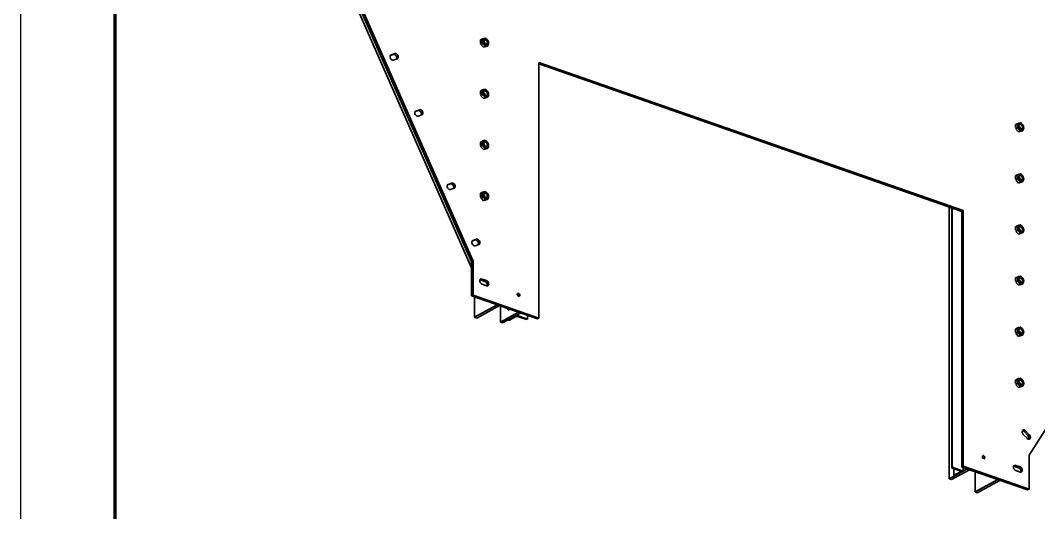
# Model space of a CAD drawing. Header units: millimetres. Extents: x 0 to 594, y 0 to 420.
# Drawn here: x 0 to 215.4, y 193.9 to 297.9 of the extents above; entities that cross this region are included whole.
import ezdxf

# ---------------------------------------------------------------- set-up
doc = ezdxf.new("R2010")
doc.units = ezdxf.units.MM

msp = doc.modelspace()

# ---------------------------------------------------------------- linework, layer by layer
at = {"color": 1, "lineweight": 35}
for p, q in [((95.48, 246.88), (37.12, 379.19)), ((95.8, 247.05), (37.43, 379.36)), ((95.48, 245.59), (38.91, 373.83)), ((213.4, 206.05), (271.76, 297.67)), ((97.64, 293.06), (97.28, 292.86)), ((97.64, 293.94), (97.32, 293.76)), ((97.32, 293.11), (97.32, 293.76)), ((98.06, 294.09), (97.64, 293.94)), ((97.64, 293.94), (97.7, 293.74)), ((97.7, 293.32), (97.64, 293.06)), ((97.64, 293.06), (97.88, 292.91)), ((97.7, 293.74), (97.72, 293.54)), ((97.72, 293.54), (97.7, 293.32)), ((97.78, 293.64), (97.82, 293.8)), ((97.78, 293.46), (97.78, 293.64)), ((97.82, 293.28), (97.78, 293.46)), ((97.82, 293.8), (97.9, 293.93)), ((97.89, 293.1), (97.82, 293.28)), ((97.99, 292.93), (97.89, 293.1)), ((97.9, 293.93), (98, 294.02)), ((98, 294.02), (98.13, 294.08)), ((98.02, 293.52), (98.04, 293.6)), ((98.03, 293.34), (98.02, 293.52)), ((98.02, 293.45), (98.13, 293.35)), ((98.1, 293.16), (98.03, 293.34)), ((98.04, 293.6), (98.07, 293.67)), ((98.31, 294.15), (98.06, 294.09)), ((98.07, 293.67), (98.12, 293.72)), ((98.22, 293), (98.1, 293.16)), ((98.12, 293.72), (98.17, 293.76)), ((98.13, 294.08), (98.27, 294.08)), ((98.13, 293.35), (98.22, 293.22)), ((98.17, 293.76), (98.27, 293.79)), ((98.22, 293.22), (98.28, 293.08)), ((98.36, 292.89), (98.22, 293)), ((98.27, 294.08), (98.43, 294.05)), ((98.27, 293.79), (98.37, 293.79)), ((98.28, 293.08), (98.3, 292.93)), ((98.48, 294.05), (98.31, 294.15)), ((98.37, 293.79), (98.48, 293.74)), ((98.43, 294.05), (98.58, 293.97)), ((98.63, 293.94), (98.48, 294.05)), ((98.48, 293.74), (98.58, 293.67)), ((98.58, 293.97), (98.72, 293.85)), ((98.58, 293.67), (98.67, 293.57)), ((98.74, 293.83), (98.63, 293.94)), ((98.67, 293.57), (98.74, 293.45)), ((98.76, 293), (98.71, 292.93)), ((98.72, 293.85), (98.85, 293.7)), ((98.84, 293.71), (98.74, 293.83)), ((98.74, 293.45), (98.79, 293.32)), ((98.79, 293.09), (98.76, 293)), ((98.79, 293.32), (98.8, 293.19)), ((98.8, 293.19), (98.79, 293.09)), ((98.84, 293.71), (98.84, 293.71)), ((98.85, 293.7), (98.84, 293.71)), ((98.85, 293.7), (98.97, 293.48)), ((98.97, 293.48), (99.03, 293.29)), ((98.97, 293.48), (98.98, 293.46)), ((98.98, 293.46), (98.97, 293.47)), ((99.03, 293.27), (98.98, 293.46)), ((99.04, 293.09), (99.02, 292.91)), ((99.03, 293.29), (99.04, 293.09)), ((99.05, 293.07), (99.03, 293.27)), ((99.03, 292.86), (99.05, 293.07)), ((79.24, 290.88), (78.44, 290.6)), ((79.24, 290.88), (78.93, 290.71)), ((79.32, 290.89), (79.24, 290.88)), ((79.4, 290.89), (79.32, 290.89)), ((79.49, 290.87), (79.4, 290.89)), ((79.58, 290.82), (79.49, 290.87)), ((97.98, 292.21), (97.49, 292.71)), ((97.88, 292.91), (98.06, 292.76)), ((98.31, 292.38), (97.98, 292.21)), ((98.48, 292.36), (97.98, 292.21)), ((98.11, 292.78), (97.99, 292.93)), ((98.06, 292.76), (98.19, 292.59)), ((98.26, 292.67), (98.11, 292.78)), ((98.19, 292.59), (98.31, 292.38)), ((98.41, 292.59), (98.26, 292.67)), ((98.31, 292.38), (98.72, 292.53)), ((98.44, 292.87), (98.36, 292.89)), ((98.57, 292.56), (98.41, 292.59)), ((98.51, 292.85), (98.44, 292.87)), ((98.59, 292.86), (98.51, 292.85)), ((98.73, 292.58), (98.57, 292.56)), ((98.65, 292.88), (98.59, 292.86)), ((98.97, 292.59), (98.61, 292.4)), ((98.71, 292.93), (98.65, 292.88)), ((98.72, 292.53), (98.97, 292.59)), ((98.86, 292.65), (98.73, 292.58)), ((98.96, 292.76), (98.86, 292.65)), ((99.02, 292.91), (98.96, 292.76)), ((98.97, 292.59), (99.03, 292.86)), ((78.24, 290.39), (78.21, 290.3)), ((78.21, 290.3), (78.21, 290.2)), ((78.21, 290.2), (78.22, 290.1)), ((78.22, 290.1), (78.29, 289.88)), ((78.27, 290.47), (78.24, 290.39)), ((78.32, 290.53), (78.27, 290.47)), ((78.28, 290.49), (78.93, 290.71)), ((78.29, 289.88), (78.41, 289.7)), ((78.39, 290.58), (78.32, 290.53)), ((78.44, 290.6), (78.35, 290.55)), ((78.44, 290.6), (78.39, 290.58)), ((78.41, 289.7), (78.58, 289.56)), ((78.58, 289.56), (78.66, 289.52)), ((78.66, 289.52), (78.75, 289.5)), ((78.75, 289.5), (78.84, 289.49)), ((78.84, 289.49), (78.92, 289.51)), ((78.92, 289.51), (79.72, 289.78)), ((78.93, 290.71), (79, 290.72)), ((79, 290.72), (79.07, 290.72)), ((79.07, 290.72), (79.23, 290.67)), ((79.23, 290.67), (79.38, 290.57)), ((79.38, 290.57), (79.5, 290.42)), ((79.5, 290.42), (79.59, 290.24)), ((79.62, 289.87), (79.56, 289.73)), ((79.74, 290.69), (79.58, 290.82)), ((79.59, 290.24), (79.63, 290.05)), ((79.63, 290.05), (79.62, 289.87)), ((79.72, 289.78), (79.77, 289.8)), ((79.87, 290.5), (79.74, 290.69)), ((79.77, 289.8), (79.83, 289.85)), ((79.83, 289.85), (79.88, 289.92)), ((79.94, 290.29), (79.87, 290.5)), ((79.88, 289.92), (79.92, 290)), ((79.92, 290), (79.94, 290.09)), ((79.95, 290.19), (79.94, 290.29)), ((79.94, 290.09), (79.95, 290.19)), ((109.7, 289.01), (109.7, 235)), ((199.5, 257.7), (109.7, 289.01)), ((109.7, 288.73), (199.18, 257.53)), ((97.64, 282.25), (97.28, 282.06)), ((97.64, 283.14), (97.32, 282.96)), ((97.32, 282.3), (97.32, 282.96)), ((98.06, 283.29), (97.64, 283.14)), ((97.64, 283.14), (97.7, 282.94)), ((97.7, 282.52), (97.64, 282.25)), ((97.64, 282.25), (97.88, 282.11)), ((97.7, 282.94), (97.72, 282.74)), ((97.72, 282.74), (97.7, 282.52)), ((97.78, 282.84), (97.82, 283)), ((97.78, 282.66), (97.78, 282.84)), ((97.82, 282.48), (97.78, 282.66)), ((97.82, 283), (97.9, 283.13)), ((97.89, 282.3), (97.82, 282.48)), ((97.99, 282.13), (97.89, 282.3)), ((97.9, 283.13), (98, 283.22)), ((98, 283.22), (98.13, 283.28)), ((98.02, 282.71), (98.04, 282.79)), ((98.03, 282.54), (98.02, 282.71)), ((98.02, 282.64), (98.13, 282.55)), ((98.1, 282.36), (98.03, 282.54)), ((98.04, 282.79), (98.07, 282.86)), ((98.31, 283.35), (98.06, 283.29)), ((98.07, 282.86), (98.12, 282.92)), ((98.22, 282.2), (98.1, 282.36)), ((98.12, 282.92), (98.17, 282.96)), ((98.13, 283.28), (98.27, 283.28)), ((98.13, 282.55), (98.22, 282.42)), ((98.17, 282.96), (98.27, 282.99)), ((98.22, 282.42), (98.28, 282.28)), ((98.27, 283.28), (98.43, 283.25)), ((98.27, 282.99), (98.37, 282.98)), ((98.28, 282.28), (98.3, 282.13)), ((98.48, 283.25), (98.31, 283.35)), ((98.37, 282.98), (98.48, 282.94)), ((98.43, 283.25), (98.58, 283.17)), ((98.63, 283.14), (98.48, 283.25)), ((98.48, 282.94), (98.58, 282.87)), ((98.58, 283.17), (98.72, 283.05)), ((98.58, 282.87), (98.67, 282.77)), ((98.74, 283.03), (98.63, 283.14)), ((98.67, 282.77), (98.74, 282.65)), ((98.72, 283.05), (98.85, 282.9)), ((98.84, 282.91), (98.74, 283.03)), ((98.74, 282.65), (98.79, 282.52)), ((98.79, 282.29), (98.76, 282.2)), ((98.79, 282.52), (98.8, 282.39)), ((98.8, 282.39), (98.79, 282.29)), ((98.84, 282.91), (98.84, 282.91)), ((98.85, 282.9), (98.84, 282.91)), ((98.85, 282.9), (98.97, 282.68)), ((98.97, 282.68), (99.03, 282.49)), ((98.97, 282.68), (98.98, 282.66)), ((98.98, 282.66), (98.97, 282.67)), ((99.03, 282.47), (98.98, 282.66)), ((99.04, 282.29), (99.02, 282.11)), ((99.03, 282.49), (99.04, 282.29)), ((99.05, 282.27), (99.03, 282.47)), ((99.03, 282.05), (99.05, 282.27)), ((97.98, 281.41), (97.49, 281.91)), ((97.88, 282.11), (98.06, 281.96)), ((98.31, 281.58), (97.98, 281.41)), ((98.48, 281.56), (97.98, 281.41)), ((98.11, 281.98), (97.99, 282.13)), ((98.06, 281.96), (98.19, 281.79)), ((98.26, 281.87), (98.11, 281.98)), ((98.19, 281.79), (98.31, 281.58)), ((98.36, 282.09), (98.22, 282.2)), ((98.41, 281.79), (98.26, 281.87)), ((98.31, 281.58), (98.72, 281.73)), ((98.44, 282.06), (98.36, 282.09)), ((98.57, 281.76), (98.41, 281.79)), ((98.51, 282.05), (98.44, 282.06)), ((98.59, 282.06), (98.51, 282.05)), ((98.73, 281.78), (98.57, 281.76)), ((98.65, 282.08), (98.59, 282.06)), ((98.97, 281.79), (98.61, 281.59)), ((98.71, 282.13), (98.65, 282.08)), ((98.76, 282.2), (98.71, 282.13)), ((98.72, 281.73), (98.97, 281.79)), ((98.86, 281.85), (98.73, 281.78)), ((98.96, 281.96), (98.86, 281.85)), ((99.02, 282.11), (98.96, 281.96)), ((98.97, 281.79), (99.03, 282.05)), ((83.46, 278.54), (83.44, 278.45)), ((83.44, 278.45), (83.44, 278.35)), ((83.44, 278.35), (83.45, 278.24)), ((83.45, 278.24), (83.52, 278.03)), ((83.5, 278.62), (83.46, 278.54)), ((83.55, 278.68), (83.5, 278.62)), ((83.51, 278.64), (84.15, 278.86)), ((83.52, 278.03), (83.64, 277.85)), ((83.62, 278.73), (83.55, 278.68)), ((83.66, 278.75), (83.58, 278.7)), ((83.66, 278.75), (83.62, 278.73)), ((84.47, 279.03), (83.66, 278.75)), ((84.47, 279.03), (84.15, 278.86)), ((84.15, 278.86), (84.22, 278.87)), ((84.15, 277.66), (84.95, 277.93)), ((84.22, 278.87), (84.3, 278.87)), ((84.3, 278.87), (84.46, 278.82)), ((84.46, 278.82), (84.61, 278.72)), ((84.55, 279.04), (84.47, 279.03)), ((84.63, 279.04), (84.55, 279.04)), ((84.61, 278.72), (84.73, 278.57)), ((84.72, 279.01), (84.63, 279.04)), ((84.81, 278.97), (84.72, 279.01)), ((84.73, 278.57), (84.82, 278.39)), ((84.85, 278.02), (84.79, 277.88)), ((84.97, 278.84), (84.81, 278.97)), ((84.82, 278.39), (84.86, 278.2)), ((84.86, 278.2), (84.85, 278.02)), ((84.95, 277.93), (84.99, 277.95)), ((85.09, 278.65), (84.97, 278.84)), ((84.99, 277.95), (85.06, 278)), ((85.06, 278), (85.11, 278.06)), ((85.16, 278.44), (85.09, 278.65)), ((85.11, 278.06), (85.15, 278.14)), ((85.15, 278.14), (85.17, 278.23)), ((85.18, 278.33), (85.16, 278.44)), ((85.17, 278.23), (85.18, 278.33)), ((83.64, 277.85), (83.8, 277.71)), ((83.8, 277.71), (83.89, 277.67)), ((83.89, 277.67), (83.98, 277.64)), ((83.98, 277.64), (84.07, 277.64)), ((84.07, 277.64), (84.15, 277.66)), ((210.87, 276.07), (210.55, 275.89)), ((210.55, 275.24), (210.55, 275.89)), ((211.28, 276.22), (210.87, 276.07)), ((210.87, 276.07), (210.93, 275.87)), ((210.93, 275.87), (210.95, 275.67)), ((211.01, 275.77), (211.05, 275.93)), ((211.01, 275.59), (211.01, 275.77)), ((211.05, 275.93), (211.12, 276.06)), ((211.12, 276.06), (211.23, 276.15)), ((211.23, 276.15), (211.36, 276.21)), ((211.27, 275.73), (211.3, 275.8)), ((211.53, 276.28), (211.28, 276.22)), ((211.3, 275.8), (211.34, 275.85)), ((211.34, 275.85), (211.4, 275.89)), ((211.36, 276.21), (211.5, 276.22)), ((211.4, 275.89), (211.49, 275.92)), ((211.49, 275.92), (211.6, 275.92)), ((211.5, 276.22), (211.65, 276.18)), ((211.71, 276.18), (211.53, 276.28)), ((211.6, 275.92), (211.71, 275.87)), ((211.65, 276.18), (211.81, 276.1)), ((211.85, 276.07), (211.71, 276.18)), ((211.71, 275.87), (211.81, 275.8)), ((211.81, 276.1), (211.95, 275.98)), ((211.81, 275.8), (211.9, 275.7)), ((211.97, 275.96), (211.85, 276.07)), ((211.95, 275.98), (212.07, 275.83)), ((212.07, 275.84), (211.97, 275.96)), ((212.07, 275.84), (212.07, 275.84)), ((212.07, 275.83), (212.07, 275.84)), ((212.07, 275.83), (212.19, 275.61)), ((210.87, 275.19), (210.51, 274.99)), ((211.21, 274.34), (210.71, 274.84)), ((210.93, 275.45), (210.87, 275.19)), ((210.87, 275.19), (211.11, 275.04)), ((210.95, 275.67), (210.93, 275.45)), ((211.04, 275.41), (211.01, 275.59)), ((211.11, 275.23), (211.04, 275.41)), ((211.21, 275.06), (211.11, 275.23)), ((211.11, 275.04), (211.28, 274.89)), ((211.34, 274.91), (211.21, 275.06)), ((211.53, 274.51), (211.21, 274.34)), ((211.7, 274.49), (211.21, 274.34)), ((211.25, 275.65), (211.27, 275.73)), ((211.26, 275.47), (211.25, 275.65)), ((211.25, 275.58), (211.36, 275.48)), ((211.33, 275.29), (211.26, 275.47)), ((211.28, 274.89), (211.42, 274.72)), ((211.44, 275.13), (211.33, 275.29)), ((211.48, 274.8), (211.34, 274.91)), ((211.36, 275.48), (211.45, 275.35)), ((211.42, 274.72), (211.53, 274.51)), ((211.59, 275.02), (211.44, 275.13)), ((211.45, 275.35), (211.5, 275.21)), ((211.64, 274.72), (211.48, 274.8)), ((211.5, 275.21), (211.53, 275.06)), ((211.53, 274.51), (211.95, 274.66)), ((211.66, 275), (211.59, 275.02)), ((211.8, 274.69), (211.64, 274.72)), ((211.74, 274.98), (211.66, 275)), ((211.81, 274.99), (211.74, 274.98)), ((211.95, 274.71), (211.8, 274.69)), ((211.88, 275.02), (211.81, 274.99)), ((212.19, 274.72), (211.83, 274.53)), ((211.94, 275.06), (211.88, 275.02)), ((211.9, 275.7), (211.97, 275.58)), ((211.99, 275.13), (211.94, 275.06)), ((212.08, 274.78), (211.95, 274.71)), ((211.95, 274.66), (212.19, 274.72)), ((211.97, 275.58), (212.01, 275.45)), ((212.02, 275.22), (211.99, 275.13)), ((212.01, 275.45), (212.03, 275.32)), ((212.03, 275.32), (212.02, 275.22)), ((212.18, 274.89), (212.08, 274.78)), ((212.25, 275.04), (212.18, 274.89)), ((212.19, 275.61), (212.25, 275.42)), ((212.19, 275.61), (212.2, 275.59)), ((212.19, 274.72), (212.26, 274.99)), ((212.2, 275.59), (212.2, 275.6)), ((212.26, 275.4), (212.2, 275.59)), ((212.25, 275.42), (212.27, 275.22)), ((212.27, 275.22), (212.25, 275.04)), ((212.28, 275.2), (212.26, 275.4)), ((212.26, 274.99), (212.28, 275.2)), ((97.64, 271.45), (97.28, 271.26)), ((97.64, 272.34), (97.32, 272.16)), ((97.32, 271.5), (97.32, 272.16)), ((98.06, 272.49), (97.64, 272.34)), ((97.64, 272.34), (97.7, 272.14)), ((97.7, 271.72), (97.64, 271.45)), ((97.64, 271.45), (97.88, 271.31)), ((97.7, 272.14), (97.72, 271.94)), ((97.72, 271.94), (97.7, 271.72)), ((97.78, 272.04), (97.82, 272.2)), ((97.78, 271.86), (97.78, 272.04)), ((97.82, 271.68), (97.78, 271.86)), ((97.82, 272.2), (97.9, 272.33)), ((97.89, 271.49), (97.82, 271.68)), ((97.99, 271.33), (97.89, 271.49)), ((97.9, 272.33), (98, 272.42)), ((98, 272.42), (98.13, 272.47)), ((98.02, 271.91), (98.04, 271.99)), ((98.03, 271.74), (98.02, 271.91)), ((98.02, 271.84), (98.13, 271.75)), ((98.1, 271.55), (98.03, 271.74)), ((98.04, 271.99), (98.07, 272.06)), ((98.31, 272.55), (98.06, 272.49)), ((98.07, 272.06), (98.12, 272.12)), ((98.22, 271.4), (98.1, 271.55)), ((98.12, 272.12), (98.17, 272.16)), ((98.13, 272.47), (98.27, 272.48)), ((98.13, 271.75), (98.22, 271.62)), ((98.17, 272.16), (98.27, 272.19)), ((98.22, 271.62), (98.28, 271.47)), ((98.27, 272.48), (98.43, 272.45)), ((98.27, 272.19), (98.37, 272.18)), ((98.28, 271.47), (98.3, 271.33)), ((98.48, 272.44), (98.31, 272.55)), ((98.37, 272.18), (98.48, 272.14)), ((98.43, 272.45), (98.58, 272.37)), ((98.63, 272.34), (98.48, 272.44)), ((98.48, 272.14), (98.58, 272.07)), ((98.58, 272.37), (98.72, 272.25)), ((98.58, 272.07), (98.67, 271.97)), ((98.74, 272.23), (98.63, 272.34)), ((98.67, 271.97), (98.74, 271.84)), ((98.72, 272.25), (98.85, 272.1)), ((98.84, 272.11), (98.74, 272.23)), ((98.74, 271.84), (98.79, 271.72)), ((98.79, 271.49), (98.76, 271.4)), ((98.79, 271.72), (98.8, 271.59)), ((98.8, 271.59), (98.79, 271.49)), ((98.84, 272.11), (98.84, 272.11)), ((98.85, 272.1), (98.84, 272.11)), ((98.85, 272.1), (98.97, 271.88)), ((98.97, 271.88), (99.03, 271.69)), ((98.97, 271.88), (98.98, 271.86)), ((98.98, 271.86), (98.97, 271.87)), ((99.03, 271.66), (98.98, 271.86)), ((99.04, 271.49), (99.02, 271.31)), ((99.03, 271.69), (99.04, 271.49)), ((99.05, 271.47), (99.03, 271.66)), ((99.03, 271.25), (99.05, 271.47)), ((97.98, 270.61), (97.49, 271.11)), ((97.88, 271.31), (98.06, 271.16)), ((98.31, 270.78), (97.98, 270.61)), ((98.48, 270.76), (97.98, 270.61)), ((98.11, 271.18), (97.99, 271.33)), ((98.06, 271.16), (98.19, 270.99)), ((98.26, 271.07), (98.11, 271.18)), ((98.19, 270.99), (98.31, 270.78)), ((98.36, 271.29), (98.22, 271.4)), ((98.41, 270.99), (98.26, 271.07)), ((98.31, 270.78), (98.72, 270.93)), ((98.44, 271.26), (98.36, 271.29)), ((98.57, 270.96), (98.41, 270.99)), ((98.51, 271.25), (98.44, 271.26)), ((98.59, 271.26), (98.51, 271.25)), ((98.73, 270.98), (98.57, 270.96)), ((98.65, 271.28), (98.59, 271.26)), ((98.97, 270.99), (98.61, 270.79)), ((98.71, 271.33), (98.65, 271.28)), ((98.76, 271.4), (98.71, 271.33)), ((98.72, 270.93), (98.97, 270.99)), ((98.86, 271.05), (98.73, 270.98)), ((98.96, 271.16), (98.86, 271.05)), ((99.02, 271.31), (98.96, 271.16)), ((98.97, 270.99), (99.03, 271.25)), ((210.87, 265.27), (210.55, 265.09)), ((210.55, 264.44), (210.55, 265.09)), ((211.28, 265.42), (210.87, 265.27)), ((210.87, 265.27), (210.93, 265.07)), ((210.93, 265.07), (210.95, 264.87)), ((211.01, 264.97), (211.05, 265.13)), ((211.05, 265.13), (211.12, 265.26)), ((211.12, 265.26), (211.23, 265.35)), ((211.23, 265.35), (211.36, 265.41)), ((211.27, 264.93), (211.3, 264.99)), ((211.53, 265.48), (211.28, 265.42)), ((211.3, 264.99), (211.34, 265.05)), ((211.34, 265.05), (211.4, 265.09)), ((211.36, 265.41), (211.5, 265.41)), ((211.4, 265.09), (211.49, 265.12)), ((211.49, 265.12), (211.6, 265.12)), ((211.5, 265.41), (211.65, 265.38)), ((211.71, 265.38), (211.53, 265.48)), ((211.6, 265.12), (211.71, 265.07)), ((211.65, 265.38), (211.81, 265.3)), ((211.85, 265.27), (211.71, 265.38)), ((211.71, 265.07), (211.81, 265)), ((211.81, 265.3), (211.95, 265.18)), ((211.81, 265), (211.9, 264.9)), ((211.97, 265.16), (211.85, 265.27)), ((211.95, 265.18), (212.07, 265.03)), ((212.07, 265.04), (211.97, 265.16)), ((212.07, 265.04), (212.07, 265.04)), ((212.07, 265.03), (212.07, 265.04)), ((212.07, 265.03), (212.19, 264.81)), ((90.28, 262.95), (90.27, 262.85)), ((90.27, 262.85), (90.28, 262.74)), ((90.3, 263.04), (90.28, 262.95)), ((90.34, 263.12), (90.3, 263.04)), ((90.39, 263.18), (90.34, 263.12)), ((90.35, 263.14), (90.99, 263.36)), ((90.45, 263.23), (90.39, 263.18)), ((90.5, 263.25), (90.41, 263.2)), ((90.5, 263.25), (90.45, 263.23)), ((91.3, 263.53), (90.5, 263.25)), ((91.3, 263.53), (90.99, 263.36)), ((90.99, 263.36), (91.06, 263.37)), ((91.06, 263.37), (91.14, 263.37)), ((91.14, 263.37), (91.29, 263.32)), ((91.29, 263.32), (91.44, 263.22)), ((91.38, 263.54), (91.3, 263.53)), ((91.47, 263.54), (91.38, 263.54)), ((91.44, 263.22), (91.57, 263.07)), ((91.56, 263.52), (91.47, 263.54)), ((91.64, 263.47), (91.56, 263.52)), ((91.57, 263.07), (91.66, 262.89)), ((91.81, 263.34), (91.64, 263.47)), ((91.66, 262.89), (91.7, 262.7)), ((91.93, 263.15), (91.81, 263.34)), ((92, 262.94), (91.93, 263.15)), ((92.01, 262.83), (92, 262.94)), ((92.01, 262.73), (92.01, 262.83)), ((210.87, 264.39), (210.51, 264.19)), ((211.21, 263.54), (210.71, 264.04)), ((210.93, 264.65), (210.87, 264.39)), ((210.87, 264.39), (211.11, 264.24)), ((210.95, 264.87), (210.93, 264.65)), ((211.01, 264.79), (211.01, 264.97)), ((211.04, 264.61), (211.01, 264.79)), ((211.11, 264.43), (211.04, 264.61)), ((211.21, 264.26), (211.11, 264.43)), ((211.11, 264.24), (211.28, 264.09)), ((211.34, 264.11), (211.21, 264.26)), ((211.53, 263.71), (211.21, 263.54)), ((211.7, 263.69), (211.21, 263.54)), ((211.25, 264.85), (211.27, 264.93)), ((211.26, 264.67), (211.25, 264.85)), ((211.25, 264.78), (211.36, 264.68)), ((211.33, 264.49), (211.26, 264.67)), ((211.28, 264.09), (211.42, 263.92)), ((211.44, 264.33), (211.33, 264.49)), ((211.48, 264), (211.34, 264.11)), ((211.36, 264.68), (211.45, 264.55)), ((211.42, 263.92), (211.53, 263.71)), ((211.59, 264.22), (211.44, 264.33)), ((211.45, 264.55), (211.5, 264.41)), ((211.64, 263.92), (211.48, 264)), ((211.5, 264.41), (211.53, 264.26)), ((211.53, 263.71), (211.95, 263.86)), ((211.66, 264.2), (211.59, 264.22)), ((211.8, 263.89), (211.64, 263.92)), ((211.74, 264.18), (211.66, 264.2)), ((211.81, 264.19), (211.74, 264.18)), ((211.95, 263.91), (211.8, 263.89)), ((211.88, 264.21), (211.81, 264.19)), ((212.19, 263.92), (211.83, 263.73)), ((211.94, 264.26), (211.88, 264.21)), ((211.9, 264.9), (211.97, 264.78)), ((211.99, 264.33), (211.94, 264.26)), ((212.08, 263.98), (211.95, 263.91)), ((211.95, 263.86), (212.19, 263.92)), ((211.97, 264.78), (212.01, 264.65)), ((212.02, 264.42), (211.99, 264.33)), ((212.01, 264.65), (212.03, 264.52)), ((212.03, 264.52), (212.02, 264.42)), ((212.18, 264.09), (212.08, 263.98)), ((212.25, 264.24), (212.18, 264.09)), ((212.19, 264.81), (212.25, 264.62)), ((212.19, 264.81), (212.2, 264.79)), ((212.19, 263.92), (212.26, 264.19)), ((212.2, 264.79), (212.2, 264.8)), ((212.26, 264.6), (212.2, 264.79)), ((212.25, 264.62), (212.27, 264.42)), ((212.27, 264.42), (212.25, 264.24)), ((212.28, 264.4), (212.26, 264.6)), ((212.26, 264.19), (212.28, 264.4)), ((90.28, 262.74), (90.36, 262.53)), ((90.36, 262.53), (90.48, 262.35)), ((90.48, 262.35), (90.64, 262.21)), ((90.64, 262.21), (90.73, 262.17)), ((90.73, 262.17), (90.82, 262.14)), ((90.82, 262.14), (90.9, 262.14)), ((90.9, 262.14), (90.98, 262.16)), ((90.98, 262.16), (91.79, 262.43)), ((91.69, 262.52), (91.62, 262.38)), ((91.7, 262.7), (91.69, 262.52)), ((91.79, 262.43), (91.83, 262.45)), ((91.83, 262.45), (91.9, 262.5)), ((91.9, 262.5), (91.95, 262.56)), ((91.95, 262.56), (91.99, 262.64)), ((91.99, 262.64), (92.01, 262.73)), ((97.64, 261.54), (97.32, 261.36)), ((97.32, 260.7), (97.32, 261.36)), ((98.06, 261.69), (97.64, 261.54)), ((97.64, 261.54), (97.7, 261.34)), ((97.7, 260.92), (97.64, 260.65)), ((97.7, 261.34), (97.72, 261.14)), ((97.72, 261.14), (97.7, 260.92)), ((97.78, 261.24), (97.82, 261.4)), ((97.78, 261.06), (97.78, 261.24)), ((97.82, 260.88), (97.78, 261.06)), ((97.82, 261.4), (97.9, 261.53)), ((97.89, 260.69), (97.82, 260.88)), ((97.99, 260.53), (97.89, 260.69)), ((97.9, 261.53), (98, 261.62)), ((98, 261.62), (98.13, 261.67)), ((98.02, 261.11), (98.04, 261.19)), ((98.03, 260.93), (98.02, 261.11)), ((98.02, 261.04), (98.13, 260.94)), ((98.1, 260.75), (98.03, 260.93)), ((98.04, 261.19), (98.07, 261.26)), ((98.31, 261.75), (98.06, 261.69)), ((98.07, 261.26), (98.12, 261.32)), ((98.22, 260.6), (98.1, 260.75)), ((98.12, 261.32), (98.17, 261.36)), ((98.13, 261.67), (98.27, 261.68)), ((98.13, 260.94), (98.22, 260.82)), ((98.17, 261.36), (98.27, 261.39)), ((98.22, 260.82), (98.28, 260.67)), ((98.27, 261.68), (98.43, 261.65)), ((98.27, 261.39), (98.37, 261.38)), ((98.48, 261.64), (98.31, 261.75)), ((98.37, 261.38), (98.48, 261.34)), ((98.43, 261.65), (98.58, 261.57)), ((98.63, 261.54), (98.48, 261.64)), ((98.48, 261.34), (98.58, 261.27)), ((98.58, 261.57), (98.72, 261.45)), ((98.58, 261.27), (98.67, 261.16)), ((98.74, 261.43), (98.63, 261.54)), ((98.67, 261.16), (98.74, 261.04)), ((98.72, 261.45), (98.85, 261.3)), ((98.84, 261.31), (98.74, 261.43)), ((98.74, 261.04), (98.79, 260.91)), ((98.79, 260.69), (98.76, 260.6)), ((98.79, 260.91), (98.8, 260.79)), ((98.8, 260.79), (98.79, 260.69)), ((98.84, 261.31), (98.84, 261.31)), ((98.85, 261.3), (98.84, 261.31)), ((98.85, 261.3), (98.97, 261.08)), ((98.97, 261.08), (99.03, 260.88)), ((98.97, 261.08), (98.98, 261.06)), ((98.98, 261.06), (98.97, 261.07)), ((99.03, 260.86), (98.98, 261.06)), ((99.04, 260.69), (99.02, 260.51)), ((99.03, 260.88), (99.04, 260.69)), ((99.05, 260.67), (99.03, 260.86)), ((97.64, 260.65), (97.28, 260.46)), ((97.98, 259.81), (97.49, 260.31)), ((97.64, 260.65), (97.88, 260.51)), ((97.88, 260.51), (98.06, 260.36)), ((98.31, 259.98), (97.98, 259.81)), ((98.48, 259.96), (97.98, 259.81)), ((98.11, 260.38), (97.99, 260.53)), ((98.06, 260.36), (98.19, 260.19)), ((98.26, 260.27), (98.11, 260.38)), ((98.19, 260.19), (98.31, 259.98)), ((98.36, 260.49), (98.22, 260.6)), ((98.41, 260.19), (98.26, 260.27)), ((98.28, 260.67), (98.3, 260.53)), ((98.31, 259.98), (98.72, 260.13)), ((98.44, 260.46), (98.36, 260.49)), ((98.57, 260.16), (98.41, 260.19)), ((98.51, 260.45), (98.44, 260.46)), ((98.59, 260.46), (98.51, 260.45)), ((98.73, 260.18), (98.57, 260.16)), ((98.65, 260.48), (98.59, 260.46)), ((98.97, 260.19), (98.61, 259.99)), ((98.71, 260.53), (98.65, 260.48)), ((98.76, 260.6), (98.71, 260.53)), ((98.72, 260.13), (98.97, 260.19)), ((98.86, 260.25), (98.73, 260.18)), ((98.96, 260.36), (98.86, 260.25)), ((99.02, 260.51), (98.96, 260.36)), ((98.97, 260.19), (99.03, 260.45)), ((99.03, 260.45), (99.05, 260.67)), ((196.53, 258.46), (196.53, 201.07)), ((197.04, 258.28), (197.04, 203.4)), ((197.09, 258.26), (197.09, 203.47)), ((197.12, 258.25), (197.12, 203.49)), ((199.5, 257.7), (199.18, 257.53)), ((199.18, 257.53), (199.18, 203.53)), ((199.5, 203.7), (199.5, 257.7)), ((210.87, 254.47), (210.55, 254.29)), ((210.55, 253.63), (210.55, 254.29)), ((211.28, 254.62), (210.87, 254.47)), ((210.87, 254.47), (210.93, 254.27)), ((210.93, 254.27), (210.95, 254.07)), ((211.01, 254.17), (211.05, 254.33)), ((211.05, 254.33), (211.12, 254.46)), ((211.12, 254.46), (211.23, 254.55)), ((211.23, 254.55), (211.36, 254.61)), ((211.53, 254.68), (211.28, 254.62)), ((211.3, 254.19), (211.34, 254.25)), ((211.34, 254.25), (211.4, 254.29)), ((211.36, 254.61), (211.5, 254.61)), ((211.4, 254.29), (211.49, 254.32)), ((211.49, 254.32), (211.6, 254.31)), ((211.5, 254.61), (211.65, 254.58)), ((211.71, 254.58), (211.53, 254.68)), ((211.6, 254.31), (211.71, 254.27)), ((211.65, 254.58), (211.81, 254.5)), ((211.85, 254.47), (211.71, 254.58)), ((211.71, 254.27), (211.81, 254.2)), ((211.81, 254.5), (211.95, 254.38)), ((211.97, 254.36), (211.85, 254.47)), ((211.95, 254.38), (212.07, 254.23)), ((212.07, 254.24), (211.97, 254.36)), ((212.07, 254.24), (212.07, 254.24)), ((212.07, 254.23), (212.07, 254.24)), ((212.07, 254.23), (212.19, 254.01)), ((210.87, 253.58), (210.51, 253.39)), ((211.21, 252.74), (210.71, 253.24)), ((210.93, 253.85), (210.87, 253.58)), ((210.87, 253.58), (211.11, 253.44)), ((210.95, 254.07), (210.93, 253.85)), ((211.01, 253.99), (211.01, 254.17)), ((211.04, 253.81), (211.01, 253.99)), ((211.11, 253.63), (211.04, 253.81)), ((211.21, 253.46), (211.11, 253.63)), ((211.11, 253.44), (211.28, 253.29)), ((211.34, 253.31), (211.21, 253.46)), ((211.53, 252.91), (211.21, 252.74)), ((211.7, 252.89), (211.21, 252.74)), ((211.25, 254.04), (211.27, 254.12)), ((211.26, 253.87), (211.25, 254.04)), ((211.25, 253.97), (211.36, 253.88)), ((211.33, 253.68), (211.26, 253.87)), ((211.27, 254.12), (211.3, 254.19)), ((211.28, 253.29), (211.42, 253.12)), ((211.44, 253.53), (211.33, 253.68)), ((211.48, 253.2), (211.34, 253.31)), ((211.36, 253.88), (211.45, 253.75)), ((211.42, 253.12), (211.53, 252.91)), ((211.59, 253.42), (211.44, 253.53)), ((211.45, 253.75), (211.5, 253.61)), ((211.64, 253.12), (211.48, 253.2)), ((211.5, 253.61), (211.53, 253.46)), ((211.53, 252.91), (211.95, 253.06)), ((211.66, 253.39), (211.59, 253.42)), ((211.8, 253.09), (211.64, 253.12)), ((211.74, 253.38), (211.66, 253.39)), ((211.81, 253.39), (211.74, 253.38)), ((211.95, 253.11), (211.8, 253.09)), ((211.81, 254.2), (211.9, 254.1)), ((211.88, 253.41), (211.81, 253.39)), ((212.19, 253.12), (211.83, 252.92)), ((211.94, 253.46), (211.88, 253.41)), ((211.9, 254.1), (211.97, 253.98)), ((211.99, 253.53), (211.94, 253.46)), ((212.08, 253.18), (211.95, 253.11)), ((211.95, 253.06), (212.19, 253.12)), ((211.97, 253.98), (212.01, 253.85)), ((212.02, 253.62), (211.99, 253.53)), ((212.01, 253.85), (212.03, 253.72)), ((212.03, 253.72), (212.02, 253.62)), ((212.18, 253.29), (212.08, 253.18)), ((212.25, 253.44), (212.18, 253.29)), ((212.19, 254.01), (212.25, 253.82)), ((212.19, 254.01), (212.2, 253.99)), ((212.19, 253.12), (212.26, 253.38)), ((212.2, 253.99), (212.2, 254)), ((212.26, 253.8), (212.2, 253.99)), ((212.25, 253.82), (212.27, 253.62)), ((212.27, 253.62), (212.25, 253.44)), ((212.28, 253.6), (212.26, 253.8)), ((212.26, 253.38), (212.28, 253.6)), ((95.51, 251.1), (95.5, 251)), ((95.5, 251), (95.51, 250.89)), ((95.53, 251.19), (95.51, 251.1)), ((95.51, 250.89), (95.58, 250.68)), ((95.57, 251.27), (95.53, 251.19)), ((95.62, 251.33), (95.57, 251.27)), ((95.58, 251.28), (96.22, 251.5)), ((95.58, 250.68), (95.71, 250.49)), ((95.68, 251.38), (95.62, 251.33)), ((95.73, 251.4), (95.64, 251.35)), ((95.73, 251.4), (95.68, 251.38)), ((95.71, 250.49), (95.87, 250.36)), ((96.53, 251.67), (95.73, 251.4)), ((95.87, 250.36), (95.96, 250.32)), ((95.96, 250.32), (96.05, 250.29)), ((96.05, 250.29), (96.13, 250.29)), ((96.13, 250.29), (96.21, 250.3)), ((96.21, 250.3), (97.01, 250.58)), ((96.53, 251.67), (96.22, 251.5)), ((96.22, 251.5), (96.29, 251.52)), ((96.29, 251.52), (96.37, 251.52)), ((96.37, 251.52), (96.52, 251.47)), ((96.52, 251.47), (96.67, 251.37)), ((96.61, 251.69), (96.53, 251.67)), ((96.7, 251.69), (96.61, 251.69)), ((96.67, 251.37), (96.8, 251.21)), ((96.79, 251.66), (96.7, 251.69)), ((96.87, 251.62), (96.79, 251.66)), ((96.8, 251.21), (96.89, 251.03)), ((96.92, 250.67), (96.85, 250.53)), ((97.03, 251.48), (96.87, 251.62)), ((96.89, 251.03), (96.93, 250.85)), ((96.93, 250.85), (96.92, 250.67)), ((97.01, 250.58), (97.06, 250.6)), ((97.16, 251.3), (97.03, 251.48)), ((97.06, 250.6), (97.12, 250.65)), ((97.12, 250.65), (97.18, 250.71)), ((97.23, 251.09), (97.16, 251.3)), ((97.18, 250.71), (97.21, 250.79)), ((97.21, 250.79), (97.24, 250.88)), ((97.24, 250.98), (97.23, 251.09)), ((97.24, 250.88), (97.24, 250.98)), ((95.48, 246.88), (95.8, 247.05)), ((95.48, 239.68), (95.48, 246.88)), ((95.8, 239.85), (95.8, 247.05)), ((210.87, 243.67), (210.55, 243.49)), ((210.55, 242.83), (210.55, 243.49)), ((211.28, 243.82), (210.87, 243.67)), ((210.87, 243.67), (210.93, 243.47)), ((210.93, 243.47), (210.95, 243.27)), ((211.01, 243.37), (211.05, 243.53)), ((211.05, 243.53), (211.12, 243.66)), ((211.12, 243.66), (211.23, 243.75)), ((211.23, 243.75), (211.36, 243.8)), ((211.53, 243.88), (211.28, 243.82)), ((211.3, 243.39), (211.34, 243.45)), ((211.34, 243.45), (211.4, 243.49)), ((211.36, 243.8), (211.5, 243.81)), ((211.4, 243.49), (211.49, 243.52)), ((211.49, 243.52), (211.6, 243.51)), ((211.5, 243.81), (211.65, 243.78)), ((211.71, 243.77), (211.53, 243.88)), ((211.6, 243.51), (211.71, 243.47)), ((211.65, 243.78), (211.81, 243.7)), ((211.85, 243.67), (211.71, 243.77)), ((211.71, 243.47), (211.81, 243.4)), ((211.81, 243.7), (211.95, 243.58)), ((211.97, 243.56), (211.85, 243.67)), ((211.95, 243.58), (212.07, 243.43)), ((212.07, 243.44), (211.97, 243.56)), ((97.22, 243.02), (97.2, 242.86)), ((97.2, 242.86), (97.23, 242.69)), ((97.28, 243.15), (97.22, 243.02)), ((97.23, 242.69), (97.3, 242.51)), ((97.25, 243.1), (97.36, 243.08)), ((97.38, 243.23), (97.28, 243.15)), ((97.3, 242.51), (97.4, 242.36)), ((97.67, 243.25), (97.36, 243.08)), ((97.36, 243.08), (98.3, 242.75)), ((97.52, 243.27), (97.38, 243.23)), ((97.4, 242.36), (97.53, 242.24)), ((97.67, 243.25), (97.52, 243.27)), ((97.53, 242.24), (97.67, 242.17)), ((98.61, 242.92), (97.67, 243.25)), ((97.67, 242.17), (98.61, 241.84)), ((98.61, 242.92), (98.3, 242.75)), ((98.3, 242.75), (98.41, 242.69)), ((98.41, 242.69), (98.53, 242.6)), ((98.53, 242.6), (98.62, 242.48)), ((98.75, 242.84), (98.61, 242.92)), ((98.61, 241.84), (98.76, 241.82)), ((98.62, 242.48), (98.7, 242.35)), ((98.7, 242.35), (98.74, 242.21)), ((98.75, 241.93), (98.71, 241.82)), ((98.74, 242.21), (98.76, 242.07)), ((98.88, 242.72), (98.75, 242.84)), ((98.76, 242.07), (98.75, 241.93)), ((98.76, 241.82), (98.9, 241.85)), ((98.98, 242.57), (98.88, 242.72)), ((98.9, 241.85), (98.99, 241.94)), ((99.05, 242.4), (98.98, 242.57)), ((98.99, 241.94), (99.06, 242.07)), ((99.08, 242.23), (99.05, 242.4)), ((99.06, 242.07), (99.08, 242.23)), ((210.87, 242.78), (210.51, 242.59)), ((211.21, 241.94), (210.71, 242.44)), ((210.93, 243.05), (210.87, 242.78)), ((210.87, 242.78), (211.11, 242.64)), ((210.95, 243.27), (210.93, 243.05)), ((211.01, 243.19), (211.01, 243.37)), ((211.04, 243.01), (211.01, 243.19)), ((211.11, 242.82), (211.04, 243.01)), ((211.21, 242.66), (211.11, 242.82)), ((211.11, 242.64), (211.28, 242.49)), ((211.34, 242.51), (211.21, 242.66)), ((211.53, 242.11), (211.21, 241.94)), ((211.7, 242.09), (211.21, 241.94)), ((211.25, 243.24), (211.27, 243.32)), ((211.26, 243.06), (211.25, 243.24)), ((211.25, 243.17), (211.36, 243.08)), ((211.33, 242.88), (211.26, 243.06)), ((211.27, 243.32), (211.3, 243.39)), ((211.28, 242.49), (211.42, 242.32)), ((211.44, 242.73), (211.33, 242.88)), ((211.48, 242.4), (211.34, 242.51)), ((211.36, 243.08), (211.45, 242.95)), ((211.42, 242.32), (211.53, 242.11)), ((211.59, 242.62), (211.44, 242.73)), ((211.45, 242.95), (211.5, 242.8)), ((211.64, 242.32), (211.48, 242.4)), ((211.5, 242.8), (211.53, 242.66)), ((211.53, 242.11), (211.95, 242.26)), ((211.66, 242.59), (211.59, 242.62)), ((211.8, 242.29), (211.64, 242.32)), ((211.74, 242.58), (211.66, 242.59)), ((211.81, 242.59), (211.74, 242.58)), ((211.95, 242.31), (211.8, 242.29)), ((211.81, 243.4), (211.9, 243.29)), ((211.88, 242.61), (211.81, 242.59)), ((212.19, 242.32), (211.83, 242.12)), ((211.94, 242.66), (211.88, 242.61)), ((211.9, 243.29), (211.97, 243.17)), ((211.99, 242.73), (211.94, 242.66)), ((212.08, 242.38), (211.95, 242.31)), ((211.95, 242.26), (212.19, 242.32)), ((211.97, 243.17), (212.01, 243.04)), ((212.02, 242.82), (211.99, 242.73)), ((212.01, 243.04), (212.03, 242.92)), ((212.03, 242.92), (212.02, 242.82)), ((212.07, 243.44), (212.07, 243.44)), ((212.07, 243.43), (212.07, 243.44)), ((212.07, 243.43), (212.19, 243.21)), ((212.18, 242.49), (212.08, 242.38)), ((212.25, 242.64), (212.18, 242.49)), ((212.19, 243.21), (212.25, 243.01)), ((212.19, 243.21), (212.2, 243.19)), ((212.19, 242.32), (212.26, 242.58)), ((212.2, 243.19), (212.2, 243.2)), ((212.26, 242.99), (212.2, 243.19)), ((212.25, 243.01), (212.27, 242.82)), ((212.27, 242.82), (212.25, 242.64)), ((212.28, 242.8), (212.26, 242.99)), ((212.26, 242.58), (212.28, 242.8)), ((95.48, 239.68), (95.8, 239.85)), ((95.48, 239.68), (109.38, 234.83)), ((95.8, 239.85), (109.7, 235)), ((96.11, 239.46), (96.11, 235.18)), ((105.16, 240.15), (105.13, 240.02)), ((105.13, 240.05), (105.23, 239.97)), ((105.13, 240.02), (105.14, 239.93)), ((105.14, 239.93), (105.17, 239.84)), ((105.19, 240.19), (105.16, 240.15)), ((105.17, 239.84), (105.22, 239.75)), ((105.23, 240.23), (105.19, 240.19)), ((105.22, 239.75), (105.28, 239.68)), ((105.33, 240.25), (105.23, 240.23)), ((105.23, 239.97), (105.31, 239.87)), ((105.28, 239.68), (105.35, 239.63)), ((105.31, 239.87), (105.35, 239.75)), ((105.44, 240.22), (105.33, 240.25)), ((105.35, 239.75), (105.36, 239.62)), ((105.35, 239.63), (105.43, 239.6)), ((105.43, 239.6), (105.5, 239.59)), ((105.54, 240.15), (105.44, 240.22)), ((105.5, 239.59), (105.57, 239.61)), ((105.62, 240.04), (105.54, 240.15)), ((105.57, 239.61), (105.64, 239.68)), ((105.67, 239.91), (105.62, 240.04)), ((105.64, 239.68), (105.67, 239.79)), ((105.67, 239.79), (105.67, 239.91)), ((96.11, 235.18), (100.91, 237.79)), ((101.37, 237.63), (96.58, 235.01)), ((101.58, 237.56), (101.58, 234.17)), ((103.11, 237.02), (103.11, 236.99)), ((103.11, 236.99), (103.11, 236.89)), ((96.58, 235.01), (96.11, 235.18)), ((101.58, 234.17), (105.36, 236.24)), ((105.83, 236.07), (102.04, 234.01)), ((103.11, 236.89), (103.14, 236.81)), ((104.98, 235.61), (103.11, 234.59)), ((103.14, 236.81), (103.18, 236.75)), ((103.18, 236.75), (103.24, 236.71)), ((103.24, 236.71), (103.31, 236.71)), ((103.31, 236.71), (103.39, 236.73)), ((103.39, 236.73), (103.46, 236.79)), ((103.46, 236.79), (103.53, 236.87)), ((103.5, 234.59), (104.71, 235.25)), ((104.71, 235.25), (104.86, 235.31)), ((104.86, 235.31), (105.05, 235.33)), ((107.32, 234.79), (104.98, 235.61)), ((105.05, 235.33), (105.24, 235.33)), ((105.24, 235.33), (105.42, 235.29)), ((105.42, 235.29), (106.94, 234.76)), ((107.32, 234.79), (107.32, 235.55)), ((109.7, 235), (109.38, 234.83)), ((102.04, 234.01), (101.58, 234.17)), ((103.11, 234.59), (103.14, 234.57)), ((103.14, 234.57), (103.23, 234.55)), ((103.23, 234.55), (103.33, 234.55)), ((103.33, 234.55), (103.42, 234.56)), ((103.42, 234.56), (103.5, 234.59)), ((106.94, 234.76), (107.03, 234.74)), ((107.03, 234.74), (107.12, 234.73)), ((107.12, 234.73), (107.22, 234.75)), ((107.22, 234.75), (107.29, 234.77)), ((107.29, 234.77), (107.32, 234.79)), ((210.87, 232.87), (210.55, 232.69)), ((210.55, 232.03), (210.55, 232.69)), ((211.28, 233.02), (210.87, 232.87)), ((210.87, 232.87), (210.93, 232.67)), ((211.01, 232.57), (211.05, 232.73)), ((211.05, 232.73), (211.12, 232.86)), ((211.12, 232.86), (211.23, 232.95)), ((211.23, 232.95), (211.36, 233)), ((211.53, 233.08), (211.28, 233.02)), ((211.34, 232.65), (211.4, 232.69)), ((211.36, 233), (211.5, 233.01)), ((211.4, 232.69), (211.49, 232.72)), ((211.49, 232.72), (211.6, 232.71)), ((211.5, 233.01), (211.65, 232.98)), ((211.71, 232.97), (211.53, 233.08)), ((211.6, 232.71), (211.71, 232.67)), ((211.65, 232.98), (211.81, 232.9)), ((211.85, 232.87), (211.71, 232.97)), ((211.71, 232.67), (211.81, 232.6)), ((211.81, 232.9), (211.95, 232.78)), ((211.97, 232.76), (211.85, 232.87)), ((211.95, 232.78), (212.07, 232.63)), ((212.07, 232.64), (211.97, 232.76)), ((210.87, 231.98), (210.51, 231.79)), ((211.21, 231.13), (210.71, 231.64)), ((210.93, 232.25), (210.87, 231.98)), ((210.87, 231.98), (211.11, 231.84)), ((210.93, 232.67), (210.95, 232.47)), ((210.95, 232.47), (210.93, 232.25)), ((211.01, 232.39), (211.01, 232.57)), ((211.04, 232.21), (211.01, 232.39)), ((211.11, 232.02), (211.04, 232.21)), ((211.21, 231.85), (211.11, 232.02)), ((211.11, 231.84), (211.28, 231.69)), ((211.34, 231.71), (211.21, 231.85)), ((211.53, 231.31), (211.21, 231.13)), ((211.7, 231.29), (211.21, 231.13)), ((211.25, 232.44), (211.27, 232.52)), ((211.26, 232.26), (211.25, 232.44)), ((211.25, 232.37), (211.36, 232.27)), ((211.33, 232.08), (211.26, 232.26)), ((211.27, 232.52), (211.3, 232.59)), ((211.28, 231.69), (211.42, 231.52)), ((211.3, 232.59), (211.34, 232.65)), ((211.44, 231.93), (211.33, 232.08)), ((211.48, 231.6), (211.34, 231.71)), ((211.36, 232.27), (211.45, 232.15)), ((211.42, 231.52), (211.53, 231.31)), ((211.59, 231.82), (211.44, 231.93)), ((211.45, 232.15), (211.5, 232)), ((211.64, 231.52), (211.48, 231.6)), ((211.5, 232), (211.53, 231.86)), ((211.53, 231.31), (211.95, 231.46)), ((211.66, 231.79), (211.59, 231.82)), ((211.8, 231.49), (211.64, 231.52)), ((211.74, 231.78), (211.66, 231.79)), ((211.81, 231.79), (211.74, 231.78)), ((211.95, 231.51), (211.8, 231.49)), ((211.81, 232.6), (211.9, 232.49)), ((211.88, 231.81), (211.81, 231.79)), ((212.19, 231.52), (211.83, 231.32)), ((211.94, 231.86), (211.88, 231.81)), ((211.9, 232.49), (211.97, 232.37)), ((211.99, 231.93), (211.94, 231.86)), ((212.08, 231.58), (211.95, 231.51)), ((211.95, 231.46), (212.19, 231.52)), ((211.97, 232.37), (212.01, 232.24)), ((212.02, 232.02), (211.99, 231.93)), ((212.01, 232.24), (212.03, 232.12)), ((212.03, 232.12), (212.02, 232.02)), ((212.07, 232.63), (212.07, 232.64)), ((212.07, 232.63), (212.07, 232.64)), ((212.07, 232.63), (212.19, 232.41)), ((212.18, 231.69), (212.08, 231.58)), ((212.25, 231.84), (212.18, 231.69)), ((212.19, 232.41), (212.25, 232.21)), ((212.19, 232.41), (212.2, 232.39)), ((212.19, 231.52), (212.26, 231.78)), ((212.2, 232.39), (212.2, 232.4)), ((212.26, 232.19), (212.2, 232.39)), ((212.25, 232.21), (212.27, 232.02)), ((212.27, 232.02), (212.25, 231.84)), ((212.28, 232), (212.26, 232.19)), ((212.26, 231.78), (212.28, 232)), ((210.87, 222.07), (210.55, 221.89)), ((211.28, 222.22), (210.87, 222.07)), ((210.87, 222.07), (210.93, 221.87)), ((211.01, 221.77), (211.05, 221.93)), ((211.05, 221.93), (211.12, 222.06)), ((211.12, 222.06), (211.23, 222.15)), ((211.23, 222.15), (211.36, 222.2)), ((211.53, 222.28), (211.28, 222.22)), ((211.36, 222.2), (211.5, 222.21)), ((211.4, 221.89), (211.49, 221.92)), ((211.49, 221.92), (211.6, 221.91)), ((211.5, 222.21), (211.65, 222.17)), ((211.71, 222.17), (211.53, 222.28)), ((211.6, 221.91), (211.71, 221.87)), ((211.65, 222.17), (211.81, 222.1)), ((211.85, 222.07), (211.71, 222.17)), ((211.81, 222.1), (211.95, 221.98)), ((211.97, 221.96), (211.85, 222.07)), ((211.95, 221.98), (212.07, 221.83)), ((212.07, 221.84), (211.97, 221.96)), ((210.87, 221.18), (210.51, 220.98)), ((210.55, 221.23), (210.55, 221.89)), ((211.21, 220.33), (210.71, 220.84)), ((210.93, 221.45), (210.87, 221.18)), ((210.87, 221.18), (211.11, 221.04)), ((210.93, 221.87), (210.95, 221.67)), ((210.95, 221.67), (210.93, 221.45)), ((211.01, 221.59), (211.01, 221.77)), ((211.04, 221.41), (211.01, 221.59)), ((211.11, 221.22), (211.04, 221.41)), ((211.21, 221.05), (211.11, 221.22)), ((211.11, 221.04), (211.28, 220.89)), ((211.34, 220.91), (211.21, 221.05)), ((211.53, 220.51), (211.21, 220.33)), ((211.7, 220.49), (211.21, 220.33)), ((211.25, 221.64), (211.27, 221.72)), ((211.26, 221.46), (211.25, 221.64)), ((211.25, 221.57), (211.36, 221.47)), ((211.33, 221.28), (211.26, 221.46)), ((211.27, 221.72), (211.3, 221.79)), ((211.28, 220.89), (211.42, 220.72)), ((211.3, 221.79), (211.34, 221.85)), ((211.44, 221.13), (211.33, 221.28)), ((211.34, 221.85), (211.4, 221.89)), ((211.48, 220.79), (211.34, 220.91)), ((211.36, 221.47), (211.45, 221.35)), ((211.42, 220.72), (211.53, 220.51)), ((211.59, 221.02), (211.44, 221.13)), ((211.45, 221.35), (211.5, 221.2)), ((211.64, 220.72), (211.48, 220.79)), ((211.5, 221.2), (211.53, 221.06)), ((211.53, 220.51), (211.95, 220.66)), ((211.66, 220.99), (211.59, 221.02)), ((211.8, 220.69), (211.64, 220.72)), ((211.74, 220.98), (211.66, 220.99)), ((211.71, 221.87), (211.81, 221.79)), ((211.81, 220.99), (211.74, 220.98)), ((211.95, 220.71), (211.8, 220.69)), ((211.81, 221.79), (211.9, 221.69)), ((211.88, 221.01), (211.81, 220.99)), ((212.19, 220.72), (211.83, 220.52)), ((211.94, 221.06), (211.88, 221.01)), ((211.9, 221.69), (211.97, 221.57)), ((211.99, 221.13), (211.94, 221.06)), ((212.08, 220.78), (211.95, 220.71)), ((211.95, 220.66), (212.19, 220.72)), ((211.97, 221.57), (212.01, 221.44)), ((212.02, 221.22), (211.99, 221.13)), ((212.01, 221.44), (212.03, 221.31)), ((212.03, 221.31), (212.02, 221.22)), ((212.07, 221.83), (212.07, 221.84)), ((212.07, 221.83), (212.07, 221.84)), ((212.07, 221.83), (212.19, 221.61)), ((212.18, 220.89), (212.08, 220.78)), ((212.25, 221.04), (212.18, 220.89)), ((212.19, 221.61), (212.25, 221.41)), ((212.19, 221.61), (212.2, 221.59)), ((212.19, 220.72), (212.26, 220.98)), ((212.2, 221.59), (212.2, 221.6)), ((212.26, 221.39), (212.2, 221.59)), ((212.25, 221.41), (212.27, 221.22)), ((212.27, 221.22), (212.25, 221.04)), ((212.28, 221.2), (212.26, 221.39)), ((212.26, 220.98), (212.28, 221.2)), ((211.99, 211.18), (211.96, 211.07)), ((212.05, 211.28), (211.99, 211.18)), ((212, 211.21), (212.09, 211.19)), ((212.13, 211.34), (212.05, 211.28)), ((212.09, 211.19), (212.18, 211.15)), ((212.25, 211.38), (212.13, 211.34)), ((212.18, 211.15), (212.27, 211.09)), ((212.39, 211.36), (212.25, 211.38)), ((212.66, 211.19), (212.35, 211.02)), ((212.53, 211.3), (212.39, 211.36)), ((212.66, 211.19), (212.53, 211.3)), ((213.46, 210.36), (212.66, 211.19)), ((211.96, 211.07), (211.95, 210.94)), ((211.95, 210.94), (211.97, 210.81)), ((211.97, 210.81), (212.02, 210.67)), ((212.02, 210.67), (212.09, 210.55)), ((212.09, 210.55), (212.18, 210.43)), ((212.18, 210.43), (212.98, 209.6)), ((212.27, 211.09), (212.35, 211.02)), ((212.35, 211.02), (213.15, 210.19)), ((212.98, 209.6), (213.11, 209.49)), ((213.11, 209.49), (213.25, 209.43)), ((213.46, 210.36), (213.15, 210.19)), ((213.15, 210.19), (213.28, 210.01)), ((213.25, 209.43), (213.39, 209.41)), ((213.28, 210.01), (213.36, 209.8)), ((213.36, 209.5), (213.33, 209.41)), ((213.36, 209.8), (213.38, 209.69)), ((213.38, 209.59), (213.36, 209.5)), ((213.38, 209.69), (213.38, 209.59)), ((213.39, 209.41), (213.51, 209.45)), ((213.55, 210.24), (213.46, 210.36)), ((213.51, 209.45), (213.59, 209.51)), ((213.62, 210.12), (213.55, 210.24)), ((213.59, 209.51), (213.65, 209.6)), ((213.67, 209.98), (213.62, 210.12)), ((213.65, 209.6), (213.68, 209.72)), ((213.69, 209.85), (213.67, 209.98)), ((213.68, 209.72), (213.69, 209.85)), ((203.55, 205.86), (203.52, 205.76)), ((203.52, 205.76), (203.53, 205.63)), ((203.52, 205.75), (203.61, 205.68)), ((203.53, 205.63), (203.58, 205.5)), ((203.62, 205.93), (203.55, 205.86)), ((203.58, 205.5), (203.66, 205.4)), ((203.61, 205.68), (203.69, 205.59)), ((203.69, 205.95), (203.62, 205.93)), ((203.66, 205.4), (203.76, 205.32)), ((203.76, 205.95), (203.69, 205.95)), ((203.69, 205.59), (203.74, 205.47)), ((203.74, 205.47), (203.75, 205.36)), ((203.75, 205.36), (203.75, 205.32)), ((203.84, 205.92), (203.76, 205.95)), ((203.76, 205.32), (203.86, 205.29)), ((203.91, 205.86), (203.84, 205.92)), ((203.86, 205.29), (203.96, 205.31)), ((203.97, 205.79), (203.91, 205.86)), ((203.96, 205.31), (204, 205.35)), ((204.02, 205.71), (203.97, 205.79)), ((204, 205.35), (204.04, 205.4)), ((204.05, 205.62), (204.02, 205.71)), ((204.04, 205.4), (204.06, 205.53)), ((204.06, 205.53), (204.05, 205.62)), ((213.4, 198.85), (213.4, 206.05)), ((196.53, 201.07), (200.32, 203.13)), ((200.79, 202.97), (197, 200.91)), ((197.04, 203.4), (197.05, 203.44)), ((197.06, 203.35), (197.04, 203.4)), ((197.05, 203.44), (197.09, 203.47)), ((197.13, 203.32), (197.06, 203.35)), ((197.09, 203.47), (197.12, 203.49)), ((197.12, 203.49), (199.47, 202.67)), ((198.65, 202.79), (197.13, 203.32)), ((197.46, 203.2), (197.46, 201.75)), ((197.51, 203.18), (197.51, 201.82)), ((199.47, 202.67), (197.59, 201.65)), ((198.79, 202.71), (198.65, 202.79)), ((198.73, 202.75), (198.73, 202.48)), ((198.73, 202.48), (198.81, 202.54)), ((198.83, 202.66), (198.79, 202.71)), ((198.81, 202.54), (198.84, 202.62)), ((198.84, 202.62), (198.83, 202.66)), ((199.18, 203.53), (199.5, 203.7)), ((199.18, 203.53), (213.08, 198.68)), ((199.47, 203.43), (199.47, 202.67)), ((199.5, 203.7), (213.4, 198.85)), ((202, 202.55), (202, 198.26)), ((210.14, 203.66), (210.12, 203.5)), ((210.12, 203.5), (210.14, 203.32)), ((210.2, 203.78), (210.14, 203.66)), ((210.14, 203.32), (210.21, 203.15)), ((210.17, 203.74), (210.27, 203.71)), ((210.3, 203.87), (210.2, 203.78)), ((210.21, 203.15), (210.31, 203)), ((210.58, 203.88), (210.27, 203.71)), ((210.27, 203.71), (211.21, 203.39)), ((210.43, 203.91), (210.3, 203.87)), ((210.31, 203), (210.44, 202.88)), ((210.58, 203.88), (210.43, 203.91)), ((210.44, 202.88), (210.58, 202.8)), ((211.52, 203.56), (210.58, 203.88)), ((210.58, 202.8), (211.52, 202.48)), ((211.52, 203.56), (211.21, 203.39)), ((211.21, 203.39), (211.33, 203.33)), ((211.33, 203.33), (211.44, 203.24)), ((211.44, 203.24), (211.53, 203.12)), ((211.66, 203.48), (211.52, 203.56)), ((211.53, 203.12), (211.61, 202.99)), ((211.61, 202.99), (211.66, 202.85)), ((211.67, 202.57), (211.63, 202.45)), ((211.79, 203.36), (211.66, 203.48)), ((211.66, 202.85), (211.68, 202.7)), ((211.68, 202.7), (211.67, 202.57)), ((211.9, 203.21), (211.79, 203.36)), ((211.81, 202.49), (211.91, 202.58)), ((211.97, 203.04), (211.9, 203.21)), ((211.91, 202.58), (211.97, 202.71)), ((211.99, 202.86), (211.97, 203.04)), ((211.97, 202.71), (211.99, 202.86)), ((197, 200.91), (196.53, 201.07)), ((197.46, 201.75), (197.47, 201.78)), ((197.48, 201.7), (197.46, 201.75)), ((197.47, 201.78), (197.51, 201.82)), ((197.55, 201.66), (197.48, 201.7)), ((197.51, 201.82), (198.73, 202.48)), ((197.59, 201.65), (197.55, 201.66)), ((202, 198.26), (206.79, 200.88)), ((207.26, 200.71), (202.46, 198.1)), ((211.52, 202.48), (211.67, 202.45)), ((211.67, 202.45), (211.81, 202.49)), ((202.46, 198.1), (202, 198.26)), ((213.08, 198.68), (213.4, 198.85))]:
    msp.add_line(p, q, dxfattribs=at)
at = {"color": 7, "lineweight": 25}
msp.add_lwpolyline([(0, 0), (594, 0), (594, 420), (0, 420)], close=True, dxfattribs=at)
at = {"color": 7, "lineweight": 70}
msp.add_lwpolyline([(20, 5), (589, 5), (589, 415), (20, 415)], close=True, dxfattribs=at)

doc.saveas('drawing.dxf')
